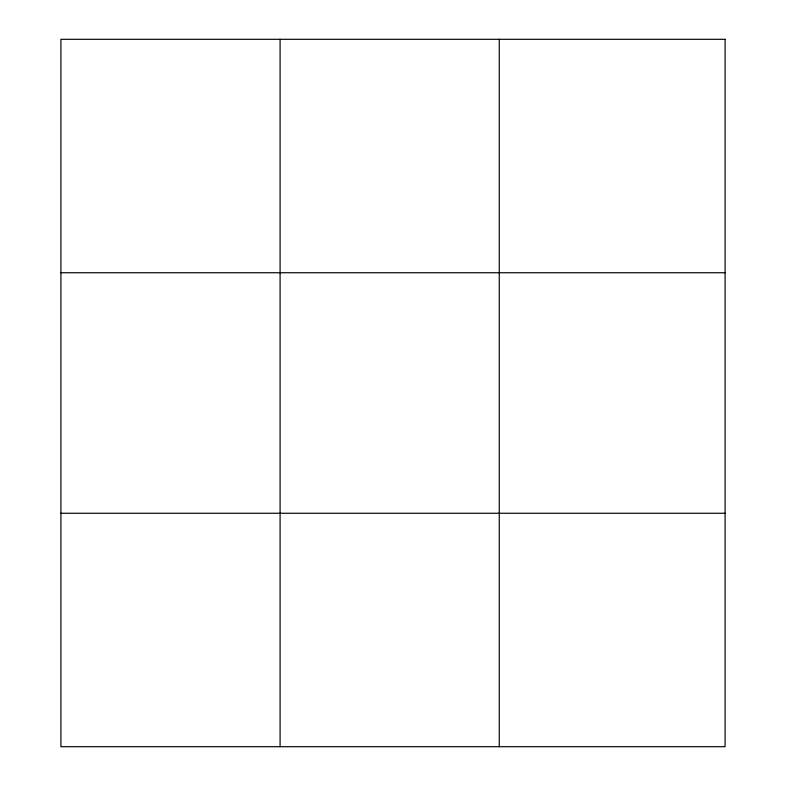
<?xml version="1.0" encoding="UTF-8"?>
<svg xmlns="http://www.w3.org/2000/svg" width="786" height="786" viewBox="0 0 786 786"><rect width="100%" height="100%" fill="white"/><g stroke="black" fill="none" stroke-linecap="round" stroke-linejoin="round"><path stroke-width="1.18" d="M280.091 39.3L280.091 746.7M499.267 39.3L499.267 746.7M60.915 272.742L725.085 272.742M60.915 513.258L725.085 513.258M725.085 39.3L725.085 746.7L60.915 746.7L60.915 39.3L725.085 39.3"/></g></svg>
